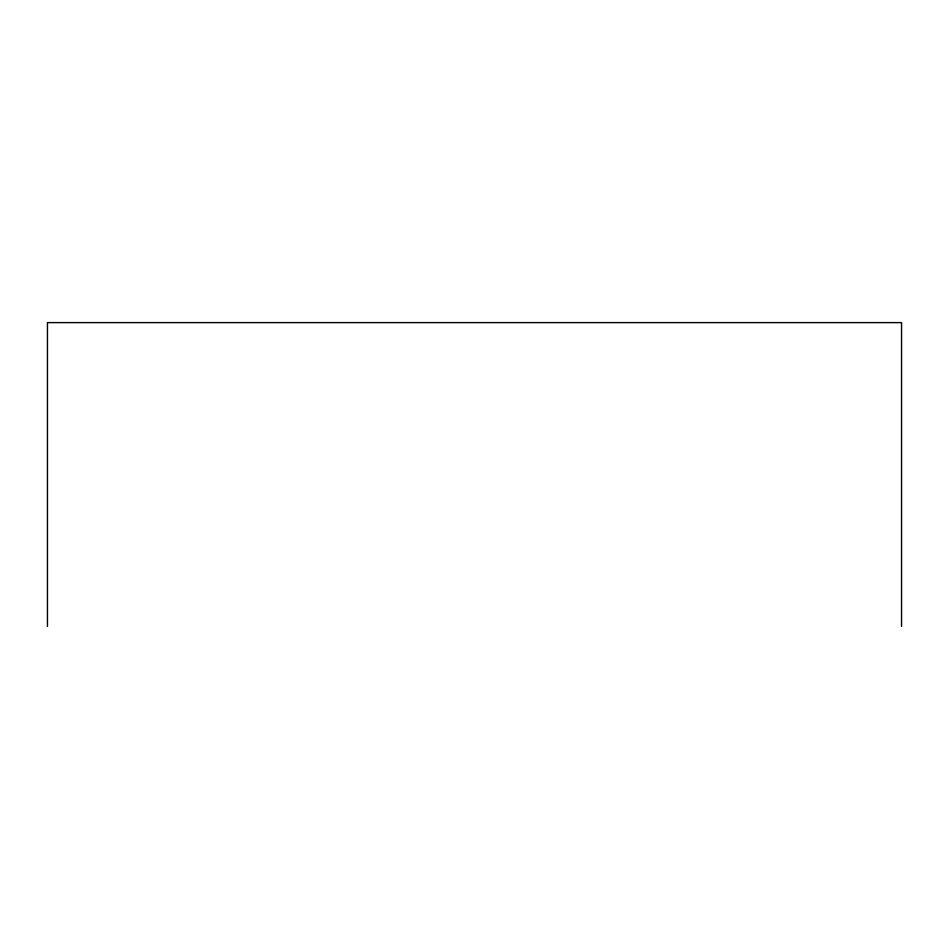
<?xml version="1.0" encoding="UTF-8"?>
<svg xmlns="http://www.w3.org/2000/svg" width="949" height="949" viewBox="0 0 949 949"><rect width="100%" height="100%" fill="white"/><g stroke="black" fill="none" stroke-linecap="round" stroke-linejoin="round"><path stroke-width="1.42" d="M901.55 626.387L901.55 322.613L47.45 322.613L47.45 626.387"/></g></svg>
